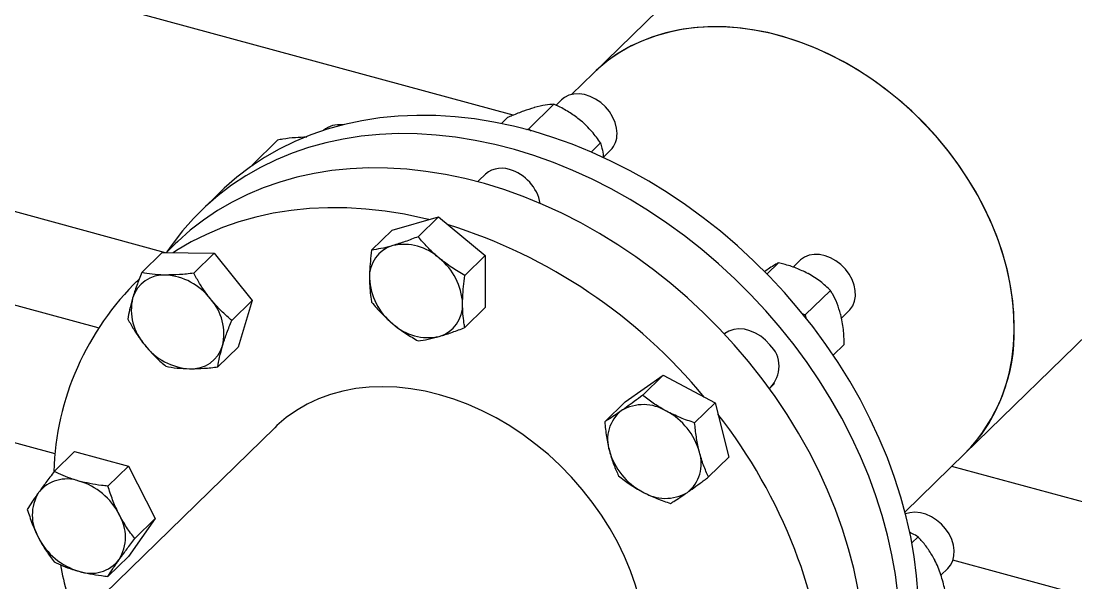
# Model space of a CAD drawing. Header units: inches. Extents: x 0.9 to 37.1, y -8.4 to 11.7.
# Drawn here: x 1.8986 to 2.0355, y 0.8549 to 0.9278 of the extents above; entities that cross this region are included whole.
import ezdxf

# ---------------------------------------------------------------- set-up
doc = ezdxf.new("R2010")
doc.units = ezdxf.units.IN
doc.header["$MEASUREMENT"] = 0

msp = doc.modelspace()

# ---------------------------------------------------------------- linework, layer by layer
at = {"color": 7, "linetype": 'Continuous', "lineweight": 25}
for p, q in [((1.962505168670487, 0.9155993230592099), (1.632663584939683, 1.005243197867028)), ((1.917391160397926, 0.8977559879612369), (1.608537817017533, 0.9816957087654039)), ((1.908651718741323, 0.8879989556598584), (1.608687121109114, 0.9695229058324513)), ((2.021322800472843, 0.9683121765354494), (1.97291339518234, 0.9210631129129956)), ((1.903055301544851, 0.871662289839183), (1.60324916030182, 0.9531431749605073)), ((1.972913395182341, 0.921063112912996), (1.970063170794635, 0.9182812065329258)), ((2.021115663943387, 0.8716770936889802), (2.069525087076488, 0.9189261747263577)), ((1.968764434569341, 0.9175772793931336), (1.968062556171299, 0.916892224559569)), ((1.964520863108609, 0.9138306513161774), (1.96779016153627, 0.917021586806551)), ((1.960963210493683, 0.9145177186711231), (1.961746637704806, 0.9152823676462516)), ((1.96422719913857, 0.9137461400248141), (1.964520863108609, 0.9138306513161774)), ((1.964520863108609, 0.9138306513161774), (1.964816108850846, 0.9135852018860016)), ((1.928643161736368, 0.9091783115406895), (1.931912460164029, 0.9123692470310631)), ((1.972626512204064, 0.9108191290702279), (1.973833685367731, 0.9119973670855712)), ((1.974198997923009, 0.9101451575908279), (1.975130771952875, 0.9110545976088296)), ((1.928599286980322, 0.9090315382082932), (1.928643161736368, 0.9091783115406895)), ((1.928643161736368, 0.9091783115406895), (1.928808326252474, 0.909176315449884)), ((1.959093895116311, 0.9081385364228853), (1.957884537211514, 0.9069581660332231)), ((1.924426102704428, 0.9055790846072074), (1.921995397553751, 0.9032066418634352)), ((1.946780020515661, 0.900674490446784), (1.952823544347123, 0.9024137096070839)), ((1.952823544347123, 0.9024137096070839), (1.950172090122637, 0.8998258089998985)), ((1.952823544347123, 0.9024137096070839), (1.958867068178585, 0.8973894898861041)), ((1.946780020515661, 0.900674490446784), (1.944128566291175, 0.8980865898395991)), ((1.918616149202101, 0.8988883319626657), (1.917455204110524, 0.8977552139628688)), ((1.916945842974883, 0.897761369831596), (1.914294388750397, 0.8951734692244111)), ((1.916945842974883, 0.897761369831596), (1.923686517930944, 0.8976799056065934)), ((1.923686517930944, 0.8976799056065934), (1.921035063706459, 0.8950920049994084)), ((1.923686517930944, 0.8976799056065934), (1.928621034476088, 0.8915563362464298)), ((1.958867068178585, 0.8973894898861041), (1.956215613954099, 0.8948015892789192)), ((1.958867068178585, 0.8973894898861041), (1.958867068178585, 0.890626051004825)), ((1.999707619396436, 0.896745419931249), (1.998820947240766, 0.8958800007251235)), ((1.995442043562929, 0.8950005974547603), (1.996927187952448, 0.8964501439081367)), ((1.913982731131686, 0.8943659738819432), (1.913316446397199, 0.8937156595551814)), ((2.000398564480848, 0.8896767306070363), (2.003667862908509, 0.89286766609741)), ((1.928621034476088, 0.8915563362464298), (1.925969580251603, 0.8889684356392444)), ((1.928621034476088, 0.8915563362464298), (1.926814876065171, 0.885514231111268)), ((1.958867068178585, 0.890626051004825), (1.956215613954099, 0.8880381503976396)), ((2.000019917661643, 0.8898779706663409), (2.000398564480848, 0.8896767306070363)), ((2.005089873458212, 0.8892622426564412), (2.006073956779971, 0.8902227381469454)), ((2.000398564480848, 0.8896767306070363), (2.000499911687855, 0.889282607850447)), ((1.990037079943401, 0.8873066769609954), (1.989922674189808, 0.8871950134382178)), ((2.004045904807838, 0.8844499251564146), (2.005474021319428, 0.8858438106526605)), ((1.926814876065171, 0.885514231111268), (1.924163421840685, 0.8829263305040831)), ((1.977026054218157, 0.8784008890746469), (1.981960570763301, 0.8818422667086696)), ((1.981960570763301, 0.8818422667086696), (1.979309116538815, 0.8792543661014842)), ((1.981960570763301, 0.8818422667086696), (1.988701245719363, 0.8782597888979429)), ((1.99574457919838, 0.8801409489656038), (1.996403417326943, 0.8807839951766985)), ((1.977026054218157, 0.8784008890746469), (1.974374599993671, 0.8758129884674615)), ((1.988701245719363, 0.8782597888979429), (1.986049791494877, 0.8756718882907579)), ((1.988701245719363, 0.8782597888979429), (1.99050740413028, 0.8712359334531938)), ((1.931541787950737, 0.8750427403863923), (1.901353195555749, 0.8455777487348022)), ((1.905574042590677, 0.871937059024325), (1.902922588366192, 0.86934915841714)), ((1.905574042590677, 0.871937059024325), (1.912552502812575, 0.8700404630663283)), ((1.99050740413028, 0.8712359334531938), (1.987855949905795, 0.8686480328460084)), ((2.013356397159105, 0.864103811436201), (2.021115663943387, 0.871677093688981)), ((1.912552502812575, 0.8700404630663283), (1.90990104858809, 0.8674525624591429)), ((1.912552502812575, 0.8700404630663283), (1.916041732923524, 0.8632348551991984)), ((2.19690390972495, 0.8217904119278936), (2.019423736046836, 0.8700257201934987)), ((1.916041732923524, 0.8632348551991984), (1.912552502812575, 0.8583258432900656)), ((1.916041732923524, 0.8632348551991984), (1.913390278699038, 0.8606469545920135)), ((2.014246235892262, 0.8600877224712162), (2.015039663292715, 0.8608621319376999)), ((1.912552502812575, 0.8583258432900656), (1.90990104858809, 0.8557379426828806)), ((2.194421881297822, 0.8103327487908905), (2.019573040138416, 0.857852917260546)), ((2.018021101321153, 0.8559004793802467), (2.018891043598371, 0.8567495697121252))]:
    msp.add_line(p, q, dxfattribs=at)
at = {"color": 7, "linetype": 'Continuous', "lineweight": 25, "flags": 128}
for points in [[(2.021115663943387, 0.8716770936889802), (2.022215620381729, 0.8728409784612374), (2.023276788550395, 0.8741685559133412), (2.024227803678087, 0.8755892543707722), (2.025064676876859, 0.8770971149304718), (2.02578389800968, 0.8786858131012347), (2.026382450413172, 0.8803486853308211), (2.026857823550543, 0.8820787569552109), (2.027208023541652, 0.8838687714527684), (2.027431581526033, 0.8857112208806179), (2.027527559823808, 0.887598377365562), (2.027495555868638, 0.8895223255174693), (2.027335703896239, 0.8914749956291721), (2.027048674381332, 0.8934481975236204), (2.026635671225451, 0.8954336549063333), (2.026098426707364, 0.8974230400790519), (2.025439194217284, 0.8994080088690022), (2.024660738805373, 0.9013802356272538), (2.023766325584162, 0.9033314481493839), (2.022759706033531, 0.9052534623719821), (2.021645102265701, 0.907138216699451), (2.020427189316226, 0.9089778058171425), (2.01911107553527, 0.9107645138489948), (2.017702281161414, 0.9124908467205972), (2.016206715167851, 0.9141495635919434), (2.014630650478104, 0.9157337072280298), (2.012980697655204, 0.9172366331799178), (2.011263777174689, 0.918652037653862), (2.009487090397727, 0.9199739839516101), (2.0076580893661, 0.921196927370981), (2.005784445545761, 0.9223157384622707), (2.003874017650029, 0.9233257245429485), (2.001934818677418, 0.924222649380396), (1.999974982302338, 0.9250027509601426), (1.998002728759641, 0.9256627572650582), (1.996026330366087, 0.9261998999993311), (1.994054076823389, 0.9266119261996635), (1.99209424044831, 0.9268971076849821), (1.990155041475699, 0.9270542483050299), (1.988244613579966, 0.9270826889574364), (1.986370969759628, 0.9269823103522215), (1.984541968728001, 0.9267535335121395), (1.982765281951039, 0.9263973180067633), (1.981048361470523, 0.9259151579277156), (1.979398408647624, 0.9253090756219309), (1.977822343957877, 0.9245816132092282), (1.976326777964314, 0.9237358219197773), (1.974917983590457, 0.9227752492961794), (1.973601869809501, 0.9217039243138405), (1.97291339518234, 0.9210631129129956)], [(2.027531561105119, 0.8880762280286918), (2.027467561587266, 0.8900081184942823), (2.027275831469925, 0.8919666933350987), (2.026957174935839, 0.8939437376076054), (2.026512928541255, 0.8959309589010513), (2.025944955609937, 0.8979200221187242), (2.025255638417743, 0.8999025844382409), (2.024447868200532, 0.9018703303042441), (2.023525033027316, 0.903815006306731), (2.022491003589518, 0.9057284557987253), (2.021350116965952, 0.907602653108087), (2.020107158431601, 0.9094297371999698), (2.01876734138652, 0.911202044648737), (2.017336285489014, 0.9129121417810278), (2.015819993084843, 0.9145528558551681), (2.014224824031301, 0.9161173051461429), (2.012557469021758, 0.9175989278099408), (2.01082492152257, 0.9189915094062102), (2.009034448440054, 0.92028920896378), (2.007193559640548, 0.9214865834797226), (2.005309976451435, 0.9225786107492016), (2.003391599275198, 0.9235607104303423), (2.0014464744524, 0.9244287632557779), (1.999482760512524, 0.9251791283102899), (1.997508693954276, 0.9258086583020684), (1.995532554698835, 0.9263147127635509), (1.993562631360998, 0.9266951691264596), (1.991607186483838, 0.9269484316245906), (1.989674421882736, 0.927073437987012), (1.987772444244112, 0.9270696638935965), (1.985909231123167, 0.926937125174204), (1.984092597483242, 0.9266763777422842), (1.982330162917149, 0.9262885152631823), (1.980629319687946, 0.925775164566927), (1.978997201723221, 0.9251384788247412), (1.97744065469292, 0.9243811285178913), (1.975966207296226, 0.9235062902367623), (1.974580043877927, 0.9225176333571325), (1.973287978489126, 0.9214193046495378), (1.972913395182341, 0.921063112912996)], [(1.975978154596877, 0.9132205210121875), (1.975913381978737, 0.9139356325827968), (1.975721145969558, 0.9146629674985327), (1.975407625192849, 0.9153791486167511), (1.974982896464338, 0.9160611572870363), (1.974460610914829, 0.9166870731895669), (1.973857555231618, 0.9172367788722302), (1.973193112120562, 0.9176926063420865), (1.972488637329953, 0.9180399049291976), (1.97176677325921, 0.9182675121712167), (1.971050721213514, 0.9183681125841083), (1.970363495694784, 0.9183384727878283), (1.969727184696644, 0.9181795454298172), (1.969162239778133, 0.9178964385661263), (1.968764434569341, 0.9175772793931336)], [(2.015048870623602, 0.8532932264150337), (2.0148570378646, 0.8558065547914406), (2.01453785507408, 0.8583420440617897), (2.014092128535474, 0.8608932893601331), (2.0135209841927, 0.8634538460194303), (2.012825864805938, 0.8660172458513342), (2.012008526307087, 0.8685770134853978), (2.011071033364129, 0.8711266827264197), (2.010015754165602, 0.8736598128886168), (2.008845354438346, 0.876170005065354), (2.007562790713651, 0.8786509182933391), (2.006171302858793, 0.8810962855704436), (2.004674405892861, 0.8834999296866983), (2.003075881107502, 0.8858557788284571), (2.001379766515058, 0.8881578819163289), (1.999590346648189, 0.8904004236381193), (1.997712141736782, 0.8925777391388134), (1.995749896289446, 0.894684328330491), (1.993708567108483, 0.8967148697860279), (1.991593310768565, 0.8986642341814806), (1.989409470590785, 0.9005274972532051), (1.987162563144965, 0.902299952236973), (1.984858264314317, 0.9039771217576682), (1.982502394957672, 0.9055547691395227), (1.980100906205486, 0.907028909108329), (1.977659864426768, 0.9083958178585889), (1.975185435904905, 0.9096520424601673), (1.972683871261092, 0.9107944095806966), (1.970161489664726, 0.9118200335016851), (1.96762466287063, 0.9127263234080978), (1.965079799123455, 0.9135109899329752), (1.962533326969886, 0.9141720509405764), (1.959991679019589, 0.9147078365334238), (1.957461275695872, 0.9151169932706105), (1.954948509017136, 0.915398487586708), (1.952459726450091, 0.915551608402644), (1.950001214875498, 0.9155759689219476), (1.947579184706964, 0.9154715076078337), (1.945199754202895, 0.9152384883386473), (1.942868934011253, 0.9148774997412858), (1.94059261198613, 0.9143894537042758), (1.938376538314515, 0.9137755830742624), (1.936226310990834, 0.9130374385417346), (1.934147361675921, 0.9121768847238432), (1.93214494197617, 0.9111960954542182), (1.930224110177532, 0.9100975482916751), (1.928389718467834, 0.9088840182616869), (1.926646400679736, 0.9075585708464295), (1.924998560585274, 0.9061245542411069), (1.924426102704428, 0.9055790846072074)], [(2.012426332713922, 0.8534341120476685), (2.012107149923402, 0.8559696013180171), (2.011661423384796, 0.858520846616361), (2.011090279042023, 0.8610814032756577), (2.01039515965526, 0.8636448031075621), (2.009577821156409, 0.8662045707416253), (2.008640328213451, 0.8687542399826476), (2.007585049014924, 0.8712873701448447), (2.006414649287669, 0.8737975623215819), (2.005132085562973, 0.876278475549567), (2.003740597708116, 0.8787238428266715), (2.002243700742183, 0.8811274869429258), (2.000645175956825, 0.8834833360846845), (1.99894906136438, 0.8857854391725568), (1.997159641497512, 0.8880279808943472), (1.995281436586104, 0.8902052963950409), (1.993319191138768, 0.8923118855867189), (1.991277861957805, 0.8943424270422557), (1.989162605617887, 0.8962917914377084), (1.986978765440108, 0.8981550545094326), (1.984731857994287, 0.8999275094932009), (1.982427559163639, 0.9016046790138961), (1.980071689806994, 0.9031823263957501), (1.97767020105481, 0.9046564663645569), (1.975229159276092, 0.9060233751148163), (1.972754730754228, 0.9072795997163952), (1.970253166110414, 0.908421966836924), (1.967730784514048, 0.9094475907579129), (1.965193957719952, 0.9103538806643252), (1.962649093972777, 0.9111385471892031), (1.960102621819209, 0.9117996081968043), (1.957560973868913, 0.9123353937896517), (1.955030570545194, 0.9127445505268383), (1.952517803866458, 0.9130260448429359), (1.950029021299414, 0.9131791656588715), (1.947570509724821, 0.9132035261781755), (1.945148479556286, 0.9130990648640616), (1.942769049052218, 0.9128660455948752), (1.940438228860575, 0.9125050569975137), (1.938161906835452, 0.9120170109605032), (1.935945833163838, 0.9114031403304903), (1.933795605840157, 0.9106649957979625), (1.931716656525243, 0.9098044419800715), (1.929714236825493, 0.9088236527104461), (1.927793405026854, 0.907725105547903), (1.925959013317156, 0.9065115755179147), (1.924215695529059, 0.9051861281026574), (1.922567855434597, 0.9037521114973348), (1.921019655620858, 0.902213148152347), (1.91957500697494, 0.9005731256226674), (1.918237558804697, 0.8988361867475398), (1.917559403697547, 0.8978569159541898)], [(2.004339558194635, 0.8644039892375139), (2.003310641435424, 0.8669285055091902), (2.002165729283169, 0.8694311575161846), (2.000907760710946, 0.8719055209866884), (1.999539964906036, 0.8743452442651605), (1.998065852980655, 0.8767440646169358), (1.996489208958975, 0.8790958243045752), (1.994814080063582, 0.8813944863946896), (1.993044766326332, 0.8836341502546619), (1.991185809550207, 0.8858090666994842), (1.989241981650594, 0.8879136527498366), (1.987218272405832, 0.8899425059635115), (1.985119876648525, 0.8918904183034071), (1.982952180930491, 0.8937523895064845), (1.980720749695546, 0.8955236399193693), (1.978431310995668, 0.8971996227676562), (1.976089741787163, 0.8987760358274102), (1.973702052844608, 0.900248832468916), (1.971274373331273, 0.9016142320443175), (1.96881293506565, 0.902868729592488), (1.966324056524466, 0.9040091048362129), (1.963814126623239, 0.9050324304485975), (1.96128958831603, 0.9059360795674709), (1.958756922056463, 0.9067177325385058), (1.956222629162506, 0.907375382869736), (1.953693215127668, 0.9079073423821926), (1.951175172921502, 0.9083122455434371), (1.948674966322235, 0.9085890529728617), (1.946199013324351, 0.908737054109765), (1.943753669663683, 0.9087558690373512), (1.941345212502337, 0.9086454494579712), (1.938979824315306, 0.9084060788171016), (1.936663577020138, 0.9080383715757443), (1.934402416390423, 0.9075432716331142), (1.932202146793065, 0.9069220499036632), (1.930068416288567, 0.9061763010546611), (1.928006702132528, 0.9053079394127082), (1.926022296715622, 0.9043191940496844), (1.924120293978089, 0.9032126030607568), (1.922305576333681, 0.9019910070491228), (1.920582802136561, 0.9006575418342231), (1.918956393723388, 0.899215630402141), (1.918616149202101, 0.8988883319626657)], [(1.951558170735292, 0.9020495574845793), (1.950922926357604, 0.9022027104622512), (1.948393512322767, 0.9027346699747079), (1.945875470116601, 0.9031395731359524), (1.943375263517333, 0.903416380565377), (1.940899310519448, 0.9035643817022803), (1.938453966858781, 0.9035831966298669), (1.936045509697434, 0.9034727770504869), (1.933680121510402, 0.9032334064096168), (1.931363874215235, 0.9028656991682595), (1.92910271358552, 0.9023705992256295), (1.926902443988163, 0.9017493774961785), (1.924768713483664, 0.9010036286471768), (1.922706999327627, 0.9001352670052234), (1.920722593910719, 0.8991465216422001), (1.918820591173187, 0.898039930653272), (1.918357183850372, 0.897744313113777)], [(2.006073956779971, 0.8902227381469454), (2.006203909651406, 0.8903590313498486), (2.006560514580077, 0.8908712170323669), (2.006799171479839, 0.8914673822496515), (2.006912209721566, 0.892128365761093), (2.006895996163159, 0.8928329230127736), (2.006751051921727, 0.8935584089549131), (2.006482035624449, 0.8942815058723999), (2.00609759367647, 0.8949789728353394), (2.005610082358315, 0.8956283926816644), (2.005035170684875, 0.896208892523171), (2.004391336790373, 0.8967018146173147), (2.00369927402593, 0.8970913160424132), (2.002981225858223, 0.8973648779021803), (2.002260270946175, 0.8975137076933564), (2.001559581373863, 0.8975330219039948), (2.000901677880671, 0.8974221997594745), (2.000307706026194, 0.8971848031747043), (1.999796756554558, 0.8968284622712499), (1.999707619396436, 0.896745419931249)], [(1.9958218762884, 0.885785987488628), (1.99526401291333, 0.8863889900427804), (1.994631953969302, 0.8869083622408818), (1.993946014350835, 0.8873274110331439), (1.993228240721662, 0.8876326678465891), (1.99250170291681, 0.8878143214760668), (1.991789752459125, 0.8878665334244613), (1.99111527202211, 0.8877876255567898), (1.990499939961976, 0.8875801340368463), (1.989963533557433, 0.887250727812805), (1.989910629513705, 0.887207896722344)], [(1.97771943202774, 0.856466651039197), (1.976948660438978, 0.8583169891027702), (1.976062921685522, 0.8601431251238907), (1.975066436715894, 0.8619363567327989), (1.973963954234771, 0.8636881383642461), (1.972760728073243, 0.865390121981001), (1.971462492151916, 0.8670341968560504), (1.97007543315617, 0.8686125282239079), (1.968606161053781, 0.8701175946168371), (1.967061677595421, 0.8715422237080719), (1.965449342948121, 0.8728796264912204), (1.963776840620731, 0.874123429632971), (1.962052140848494, 0.8752677058449283), (1.960283462611248, 0.8763070021298418), (1.958479234466245, 0.8772363657676205), (1.956648054382238, 0.8780513679173017), (1.95479864876624, 0.8787481247224913), (1.952939830878228, 0.8793233158197111), (1.951080458831939, 0.8797742001614428), (1.949229393381926, 0.8800986290784665), (1.94739545569803, 0.8802950565192478), (1.945587385328484, 0.8803625464175795), (1.943813798551992, 0.8803007771533613), (1.942083147317229, 0.8801100430852657), (1.940403678965463, 0.8797912531479883), (1.938783396928216, 0.8793459265207559), (1.937230022587269, 0.878776185387748), (1.935750958478758, 0.878084744824922), (1.934353253016724, 0.8772748998614395), (1.933043566904203, 0.8763505097773536), (1.93182814139195, 0.8753159797123797), (1.931541787950737, 0.8750427403863923)], [(1.99763034510195, 0.8179337068385988), (1.99881596824282, 0.8191530646824225), (2.000237378273556, 0.8208004955724415), (2.001550681933708, 0.8225444721377131), (2.002752507991617, 0.8243805176154071), (2.003839771377028, 0.8263039189031143), (2.004809681100425, 0.8283097386573157), (2.005659747417457, 0.830392827967469), (2.006387788220083, 0.8325478395731913), (2.006991934638002, 0.8347692415905987), (2.007470635836023, 0.8370513317125714), (2.007822662995039, 0.8393882518464961), (2.008047112466381, 0.8417740031519063), (2.008143408091472, 0.8442024614394166), (2.008111302680827, 0.8466673928914332), (2.007950878648574, 0.8491624700642704), (2.007662547800902, 0.8516812881306102), (2.007247050278963, 0.8542173813206015), (2.006705452658935, 0.8567642395193991), (2.006039145214142, 0.859315324978533), (2.00524983834624, 0.8618640890982183), (2.004339558194635, 0.8644039892375139)], [(2.018891043598371, 0.8567495697121252), (2.019257160403802, 0.8571951886080655), (2.01954115701875, 0.8577619746058294), (2.019701948792578, 0.8584010432570137), (2.019734367745377, 0.8590918543693422), (2.019637371905327, 0.8598122047052641), (2.019414078798539, 0.8605389416122757), (2.019071665249188, 0.8612487071682251), (2.018621136710491, 0.8619186889241464), (2.018076973540377, 0.8625273531151421), (2.017456665590873, 0.8630551367733026), (2.016780150069867, 0.8634850764975934), (2.016069170742843, 0.8638033536715195), (2.015346579070366, 0.8639997386048321), (2.014635599743341, 0.8640679193241878), (2.013959084222336, 0.8640057044451681), (2.013421755095262, 0.8638494363875724)], [(1.97410530074351, 0.8314339535999036), (1.974389483999172, 0.8317177610489241), (1.975452806487874, 0.8329080996592553), (1.976408290237169, 0.8341953211564759), (1.977251381931861, 0.8355732913439549), (1.977978063856087, 0.8370354435662248), (1.978584873039546, 0.8385748100020853), (1.979068917760141, 0.840184054869447), (1.979427891324347, 0.8418555093836697), (1.979660083059652, 0.8435812083028176), (1.9797643864667, 0.8453529278856617), (1.979740304492255, 0.8471622250815534), (1.979587951897892, 0.8490004777654043), (1.979308054713107, 0.8508589258260404), (1.978901946775448, 0.8527287129121204), (1.978371563374179, 0.8546009286366827), (1.97771943202774, 0.856466651039197)]]:
    msp.add_lwpolyline(points, dxfattribs=at)
at = {"color": 7, "linetype": 'Continuous', "lineweight": 25}
for centre, radius, start, end in [((1.939887369562259, 0.9113154328128696), 0.003056400319336022, 80.94550565425278, 131.1523742113876), ((1.973020874770075, 0.9131287850032934), 0.002958702328612696, 315.4889887968419, 1.776768348939299), ((1.960968178118073, 0.9055529316198108), 0.003171434574961758, 70.77669341596301, 139.2802334726703), ((1.960432566840956, 0.9030892035739244), 0.005682356628481475, 10.66884704379863, 73.85793489298116), ((1.933240547567994, 0.8345600987916435), 0.06997939531681287, 39.43361744311369, 72.66719031271143), ((1.948056389431982, 0.8946321522043252), 0.004217659933544151, 106.4011126591296, 182.7899396211991), ((1.948298492482929, 0.892011150596542), 0.00681930333751446, 47.46047307308772, 102.1305006095724), ((1.9479628800673, 0.8907782672853863), 0.007976187726962427, 2.612717753941352, 51.67564365620415), ((1.939012356329753, 0.8682533886181969), 0.03616112093093894, 134.060917670028, 178.2567634320922), ((1.917132242841692, 0.89065588094698), 0.004206142608724631, 86.62463438587105, 163.1599187346031), ((1.916913852479636, 0.8869346737159072), 0.007933752699037473, 37.38878900586791, 86.63245310396366), ((1.951811624982916, 0.8947904524972725), 0.00797618772696964, 182.6127177539668, 231.6756436561807), ((1.919810259221817, 0.8903557304455139), 0.006873655545997641, 167.2356603167657, 221.6062555563485), ((1.918077876174197, 0.8871880488283965), 0.006873655546000298, 347.2356603167696, 41.60625555632808), ((1.951718115618229, 0.8909365675783283), 0.004217659933541532, 286.4011126591033, 2.789939621224211), ((1.951476012567282, 0.8935575691861133), 0.006819303337514506, 227.4604730730805, 282.1305006095666), ((2.004981340610533, 0.887444013189878), 0.02255908109735196, 315.6598413239216, 1.605915821873416), ((1.920974282916379, 0.8906091055580005), 0.007933752699034485, 217.3887890058599, 266.632453103976), ((1.993165282599918, 0.8830012898753958), 0.00384864012643741, 314.7344600310363, 46.34866122633674), ((1.920755892554325, 0.8868878983269295), 0.004206142608723523, 266.6246343858709, 343.1599187346119), ((1.979417587109268, 0.8724020908036909), 0.005633830207707858, 58.10122836911374, 120.5139462005825), ((1.979479123064699, 0.8735320696457842), 0.004733271605856409, 128.1231388286666, 198.5910353872559), ((1.978352843511491, 0.8695547678148619), 0.008634706506295907, 15.63540583104184, 62.08996630733655), ((1.934282740627118, 0.834099215071697), 0.06946298619530879, 21.21112943552401, 37.92075984886241), ((1.983308031192909, 0.8743502330440229), 0.008634706506293654, 195.6354058310345, 242.089966307339), ((1.982181751639704, 0.8703729312131028), 0.00473327160585506, 308.1231388286446, 18.59103538725515), ((1.904569442648608, 0.8636885456444303), 0.004699891735859264, 70.64630427552679, 141.4634590774445), ((1.903681890778351, 0.8598583150952956), 0.00861864294883433, 27.00485865070717, 73.51897405238722), ((1.90576418642979, 0.863687987291216), 0.005683674415828623, 148.9841664542965, 211.0158335457043), ((1.982243287595134, 0.8715029100551939), 0.005633830207706206, 238.1012283691012, 300.5139462005847), ((1.90648977532943, 0.8608430933542208), 0.005683674415825198, 328.9841664542766, 31.01583354572428), ((1.908572070980865, 0.8646727655501416), 0.008618642948834928, 207.0048586507092, 253.5189740523864), ((1.94754104291855, 0.8390235709604297), 0.0553216113202829, 1.916387765535318, 21.42466818691679), ((1.960815148620803, 0.8682675924619385), 0.05813439546735513, 190.9266816196599, 198.5122423844845), ((1.907684519110608, 0.8608425350010074), 0.004699891735859857, 250.6463042755261, 321.4634590774356)]:
    msp.add_arc(centre, radius, start, end, dxfattribs=at)
for points, knots in [([(2.069507475596631, 0.918944635465166), (2.069638185639191, 0.9190622185078943), (2.070197777179015, 0.919565611167318), (2.071034545985797, 0.9206610123600947), (2.072018605740569, 0.9222597733034399), (2.072835805837601, 0.9241097704668029), (2.073467048712804, 0.9261176048855453), (2.073914827270703, 0.9282349133943626), (2.074203171542311, 0.93044844606499), (2.074338846304197, 0.9328334095571771), (2.074317227955402, 0.9352691939334323), (2.074157246939722, 0.9376918889689043), (2.073879733168335, 0.9400921479369191), (2.073474058640137, 0.9425619971779446), (2.072942052702597, 0.945071905245376), (2.072291069745447, 0.9475803907426323), (2.071520300909486, 0.9500898262407311), (2.070625274067559, 0.9525944237421204), (2.069580231471407, 0.9551384545429262), (2.068382656304857, 0.9576817079642663), (2.067011988668335, 0.9602219147211177), (2.065491757315607, 0.9626777895762837), (2.063794638990005, 0.965059859751368), (2.061924261396566, 0.9673191635195244), (2.059851033792473, 0.9694491681234711), (2.057593807910056, 0.9713825673227499), (2.055246573766818, 0.9730202240070951), (2.052862917769327, 0.9743438916034108), (2.050445580021236, 0.9753880792462857), (2.047908642589363, 0.9761768582005375), (2.045406963843448, 0.976668716625086), (2.043004739704934, 0.9768948234639261), (2.040705595908014, 0.9769064961236129), (2.038392362877388, 0.9767128793387414), (2.036067060401628, 0.9763156910758948), (2.033767055919749, 0.9757199448767095), (2.031491909461439, 0.9749280771537028), (2.02927426834572, 0.9739491696199569), (2.027048548642302, 0.9727501831375176), (2.024866637604585, 0.9713202563779975), (2.022918839057799, 0.9698239177904817), (2.021810399827089, 0.9687493585725151), (2.021340355213095, 0.9682936811128693)], [0, 0, 0, 0, 0.008485015731843064, 0.0363257705822252, 0.06416446587018314, 0.09294809366716487, 0.1217289043988991, 0.1474216582862424, 0.1731130898175146, 0.1997157120768081, 0.2263180693740482, 0.2496697984369734, 0.2730221655056811, 0.2970377908890144, 0.3210546760701042, 0.3447589613069846, 0.3684645323763192, 0.3927398548612, 0.4170162706938303, 0.4430917541648174, 0.4691678402595254, 0.4959016469345003, 0.5226348266188355, 0.5504858333395608, 0.5783344044186882, 0.6071364453980485, 0.6359344471249043, 0.6614667267322288, 0.686997157086801, 0.7134954594763595, 0.73999398139204, 0.7625017939913975, 0.7850108190149736, 0.8081208510686653, 0.8312325741426642, 0.8548208612728933, 0.8784105921484002, 0.9025290955667434, 0.9266483695177321, 0.9534554206621759, 0.9802623109844979, 1, 1, 1, 1]), ([(1.965193773021907, 0.9165671547065615), (1.964754889422069, 0.9164297248748889), (1.963861262491627, 0.9161498989741861), (1.962669177229243, 0.9156755992804491), (1.961954953672507, 0.9153711621382361), (1.961746637704806, 0.9152823676462516)], [0, 0, 0, 0, 0.406044674543678, 0.826762395014702, 1, 1, 1, 1]), ([(1.96779016153627, 0.917021586806551), (1.967432161239566, 0.9169954351606755), (1.966703120389833, 0.9169421792882462), (1.965743565339795, 0.9167248228073497), (1.96520827352923, 0.9165713131267061), (1.965193773021907, 0.9165671547065615)], [0, 0, 0, 0, 0.4841952181635564, 0.9860273763411831, 1, 1, 1, 1]), ([(1.971237296853369, 0.9149246544262213), (1.970798413253531, 0.9152602959447438), (1.96990478632309, 0.9159437079018931), (1.968712701060705, 0.9165900969724743), (1.967998477503969, 0.9169241533416885), (1.96779016153627, 0.917021586806551)], [0, 0, 0, 0, 0.4060446745436601, 0.826762395014684, 1, 1, 1, 1]), ([(1.973833685367731, 0.9119973670855712), (1.97347568507103, 0.9124968626320302), (1.972746644221298, 0.9135140479835027), (1.971787089171253, 0.9144661397764939), (1.971251797360693, 0.9149125613233893), (1.971237296853369, 0.9149246544262213)], [0, 0, 0, 0, 0.4841952181635584, 0.9860273763411859, 1, 1, 1, 1]), ([(1.935708171043428, 0.9127436923987218), (1.935220524938362, 0.9127336109710913), (1.934227610889691, 0.9127130838080082), (1.932920009031964, 0.912540467835985), (1.932139971844418, 0.9124079099031923), (1.931912460164029, 0.9123692470310631)], [0, 0, 0, 0, 0.4060446745436503, 0.8267623950146875, 1, 1, 1, 1]), ([(1.973833685367731, 0.9119973670855712), (1.973895811180025, 0.9117714007081128), (1.974042794981694, 0.9112367856104333), (1.974177898663996, 0.9105990517180649), (1.974200067317154, 0.9101328494669461), (1.974203109134336, 0.9100688806724397)], [0, 0, 0, 0, 0.3871271063355167, 0.9159061542513622, 1, 1, 1, 1]), ([(1.950172090122637, 0.8998258089998985), (1.949601731159991, 0.8996068772743637), (1.948450555874312, 0.8991649997758198), (1.947397035782178, 0.8988414391364059), (1.946865490609373, 0.8986781891924571)], [0, 0, 0, 0, 0.4954579634770072, 1, 1, 1, 1]), ([(1.952909014440836, 0.8970356889121174), (1.952837713158979, 0.897095579437857), (1.952297868639734, 0.8975490295194413), (1.951337390365432, 0.8984599537512925), (1.950562889132465, 0.8993677511885974), (1.950172090122637, 0.8998258089998985)], [0, 0, 0, 0, 0.0701057182032471, 0.5307925293049188, 1, 1, 1, 1]), ([(1.944128566291175, 0.8980865898395991), (1.944067891627958, 0.8976062987780344), (1.943945968830784, 0.8966411771510145), (1.943856780555206, 0.8954173636889498), (1.943847320928706, 0.894699474269502), (1.943843728693642, 0.8944268601716678)], [0, 0, 0, 0, 0.3805934879738661, 0.7647841813874847, 1, 1, 1, 1]), ([(1.946865490609373, 0.8986781891924571), (1.946794189327516, 0.8986579041225191), (1.946254344808271, 0.8985043194527442), (1.945293866533969, 0.8982707283657012), (1.944519365301002, 0.8981483431552073), (1.944128566291175, 0.8980865898395991)], [0, 0, 0, 0, 0.07010571820324711, 0.5307925293049175, 1, 1, 1, 1]), ([(1.956215613954099, 0.8948015892789192), (1.955645254991452, 0.8951318636574022), (1.954494079705775, 0.8957984678959638), (1.953440559613639, 0.8966207918896574), (1.952909014440836, 0.8970356889121174)], [0, 0, 0, 0, 0.4954579634770084, 1, 1, 1, 1]), ([(1.996927187952448, 0.8964501439081367), (1.996781254625264, 0.8963659214257009), (1.996435990162274, 0.8961666589903747), (1.995850644893596, 0.8958031296739692), (1.995331407098622, 0.8954480515608756), (1.99510589352975, 0.8952938352590447)], [0, 0, 0, 0, 0.2928591226966712, 0.6928770122701361, 1, 1, 1, 1]), ([(2.000722898831847, 0.8950740824829335), (2.000235252726782, 0.895308880805548), (1.999242338678108, 0.8957869622476173), (1.997934736820381, 0.8961944574672698), (1.997154699632835, 0.8963924080963408), (1.996927187952448, 0.8964501439081367)], [0, 0, 0, 0, 0.4060446745436732, 0.8267623950146898, 1, 1, 1, 1]), ([(1.914294388750396, 0.8951734692244107), (1.914068113174141, 0.8946051336994523), (1.913611413326855, 0.8934580423882745), (1.913275801979886, 0.8924054722903358), (1.913106471947406, 0.8918744064295385)], [0, 0, 0, 0, 0.4954579634770105, 1, 1, 1, 1]), ([(1.917379888630895, 0.8948547268846179), (1.917300323134978, 0.8948560246777055), (1.916697907641558, 0.8948658506789666), (1.915619456815764, 0.8949403573010786), (1.914738768034707, 0.8950952920255468), (1.914294388750396, 0.8951734692244107)], [0, 0, 0, 0, 0.0701057182032323, 0.5307925293049177, 1, 1, 1, 1]), ([(1.921035063706459, 0.8950920049994084), (1.920408094540072, 0.8950209167668426), (1.919142660915819, 0.8948774369203045), (1.917971027128173, 0.8948623426024751), (1.917379888630895, 0.8948547268846179)], [0, 0, 0, 0, 0.4954579634770035, 1, 1, 1, 1]), ([(1.923217484381499, 0.8917522100920348), (1.923024737609877, 0.8919993633290697), (1.92252039429475, 0.8926460671978944), (1.921779749345985, 0.8937619589542671), (1.921284216862287, 0.8946470049188973), (1.921035063706459, 0.8950920049994084)], [0, 0, 0, 0, 0.2352153999993319, 0.6154671935981828, 1, 1, 1, 1]), ([(1.943843728693642, 0.8944268601716678), (1.943853275142665, 0.8939904706242872), (1.943872510774553, 0.8931111668462006), (1.94399269153805, 0.8921015132169905), (1.944093145974047, 0.8915260572187389), (1.944128566291175, 0.8913231509583199)], [0, 0, 0, 0, 0.3894480145147163, 0.7847188654868438, 1, 1, 1, 1]), ([(1.955930776356567, 0.8911418596109875), (1.95593436723399, 0.891414472379128), (1.95594376316321, 0.892127793936079), (1.956032521169742, 0.8933512361823448), (1.956154355696103, 0.8943163374734624), (1.956215613954099, 0.8948015892789192)], [0, 0, 0, 0, 0.2352153999993363, 0.6154671935981791, 1, 1, 1, 1]), ([(2.003667862908509, 0.89286766609741), (2.003255680776544, 0.8932551110139308), (2.002416302668478, 0.894044113631435), (2.00133620506699, 0.8947469176555951), (2.000739074488118, 0.8950654536683418), (2.000722898831847, 0.8950740824829335)], [0, 0, 0, 0, 0.4841952181635646, 0.9860273763411898, 1, 1, 1, 1]), ([(2.004996315515337, 0.8897709158551956), (2.004853816079819, 0.8902464226683331), (2.004563667773533, 0.8912146194612531), (2.004073705780164, 0.8921923443105255), (2.003759505107357, 0.892715173648233), (2.003667862908509, 0.89286766609741)], [0, 0, 0, 0, 0.4060446745436617, 0.8267623950146872, 1, 1, 1, 1]), ([(1.913106471947406, 0.8918744064295385), (1.913085401517435, 0.89180311380971), (1.912925870638875, 0.8912633348734191), (1.912682443220017, 0.890301605482752), (1.912553362224484, 0.8895238201800022), (1.912488230339479, 0.8891313640892498)], [0, 0, 0, 0, 0.07010571820324903, 0.5307925293049187, 1, 1, 1, 1]), ([(1.925969580251603, 0.8889684356392444), (1.925760898886669, 0.8891488757393269), (1.925174379085986, 0.8896560206469206), (1.924231765655795, 0.8905584401538387), (1.923557051434778, 0.8913525527677009), (1.923217484381498, 0.8917522100920348)], [0, 0, 0, 0, 0.2152816572951819, 0.6050705810156066, 1, 1, 1, 1]), ([(1.944128566291175, 0.8913231509583199), (1.944539702167552, 0.8908374699664283), (1.945369511973196, 0.889857203167439), (1.946363820274236, 0.8889770866504154), (1.946865490609373, 0.8885330308705384)], [0, 0, 0, 0, 0.4954579634770059, 1, 1, 1, 1]), ([(1.956215613954099, 0.8880381503976396), (1.956180193759764, 0.8882410576515447), (1.956080641768965, 0.8888113487369771), (1.955960058790026, 0.8898203627251116), (1.955940579701945, 0.8906994411075342), (1.955930776356567, 0.8911418596109875)], [0, 0, 0, 0, 0.2152816572951844, 0.6050705810156057, 1, 1, 1, 1]), ([(1.912488230339479, 0.8891313640892498), (1.912734763373604, 0.8886909093197275), (1.913230159565725, 0.8878058367922375), (1.91397033868539, 0.8866895692089165), (1.914477905597186, 0.8860387237481704), (1.91467065101452, 0.8857915691818761)], [0, 0, 0, 0, 0.3805934879738745, 0.7647841813874827, 1, 1, 1, 1]), ([(1.924781663448611, 0.8856693728443719), (1.924803414378907, 0.8857413296533805), (1.924968097540315, 0.8862861373756798), (1.925335949680843, 0.8873693091091135), (1.925757083771678, 0.8884321471861796), (1.925969580251603, 0.8889684356392444)], [0, 0, 0, 0, 0.07010571820324797, 0.5307925293049188, 1, 1, 1, 1]), ([(1.946865490609373, 0.8885330308705384), (1.946937472391557, 0.8884738045339788), (1.947482469193647, 0.8880253832384026), (1.94856737218962, 0.8872359013493178), (1.949633926517889, 0.8866131566863289), (1.950172090122637, 0.8862989312373402)], [0, 0, 0, 0, 0.07010571820324794, 0.5307925293049183, 1, 1, 1, 1]), ([(2.005474021319428, 0.8858438106526605), (2.005445344503768, 0.8864987157359461), (2.005386946311789, 0.887832380994916), (2.005160062875085, 0.8891302244959669), (2.005000634273006, 0.8897540179294796), (2.004996315515337, 0.8897709158551956)], [0, 0, 0, 0, 0.4841952181635596, 0.9860273763411923, 1, 1, 1, 1]), ([(1.952909014440836, 0.8868905305901982), (1.952980996223019, 0.8869114798493163), (1.95352599302511, 0.8870700933050997), (1.954610896021082, 0.8874251267349091), (1.955677450349351, 0.8878325647197189), (1.956215613954099, 0.8880381503976396)], [0, 0, 0, 0, 0.07010571820324665, 0.5307925293049185, 1, 1, 1, 1]), ([(1.91467065101452, 0.8857915691818761), (1.915005379588259, 0.8853973467097322), (1.915679841433851, 0.8846030075436295), (1.916622232905065, 0.8836999717698855), (1.917214066034292, 0.8831882339183346), (1.917422746884624, 0.8830077947290857)], [0, 0, 0, 0, 0.3894480145147207, 0.7847188654868351, 1, 1, 1, 1]), ([(1.950172090122637, 0.8862989312373402), (1.950583225999014, 0.8863624563494668), (1.951413035804658, 0.8864906712875835), (1.952407344105698, 0.8867564394036669), (1.952909014440836, 0.8868905305901982)], [0, 0, 0, 0, 0.4954579634770072, 1, 1, 1, 1]), ([(1.924163421840685, 0.8829263305040831), (1.924230474330672, 0.8833392594156333), (1.924365808697923, 0.8841726881663838), (1.924642208253797, 0.885167465740992), (1.924781663448611, 0.8856693728443719)], [0, 0, 0, 0, 0.4954579634770099, 1, 1, 1, 1]), ([(1.917422746884624, 0.8830077947290857), (1.917890492964741, 0.882923476348243), (1.918834561108959, 0.8827532936343538), (1.919946983105509, 0.8827105954288523), (1.920508246765122, 0.8826890523892925)], [0, 0, 0, 0, 0.4954579634770017, 1, 1, 1, 1]), ([(1.920508246765122, 0.8826890523892925), (1.920588492761365, 0.882688418785385), (1.921196060537632, 0.8826836215701328), (1.922398936085097, 0.8827305572907864), (1.923571677961455, 0.8828606753406345), (1.924163421840685, 0.8829263305040831)], [0, 0, 0, 0, 0.07010571820323189, 0.5307925293049162, 1, 1, 1, 1]), ([(1.979309116538815, 0.8792543661014842), (1.978941234178255, 0.878980896270908), (1.97820199239179, 0.8784313718909065), (1.977283436720969, 0.877765912881252), (1.976756950556171, 0.8773961008896469), (1.976557020668711, 0.8772556670571814)], [0, 0, 0, 0, 0.380593487973874, 0.7647841813874837, 1, 1, 1, 1]), ([(1.982394616419314, 0.8771851169688296), (1.982315050923397, 0.877227916704145), (1.981712635429977, 0.8775519670147873), (1.980634184604183, 0.8782189183607825), (1.979753495823126, 0.8789071148636198), (1.979309116538815, 0.8792543661014842)], [0, 0, 0, 0, 0.07010571820325394, 0.5307925293049163, 1, 1, 1, 1]), ([(1.976557020668711, 0.8772556670571814), (1.976241384993017, 0.8770381996524139), (1.975605394411201, 0.8766000133764811), (1.974903364466978, 0.8761438961077643), (1.974512440209748, 0.8758992506559089), (1.974374599993671, 0.8758129884674615)], [0, 0, 0, 0, 0.3894480145147268, 0.7847188654868472, 0.9999999999999999, 0.9999999999999999, 0.9999999999999999, 0.9999999999999999]), ([(1.986049791494877, 0.8756718882907579), (1.98542282232849, 0.8758850900570052), (1.984157388704238, 0.8763154025798898), (1.982985754916592, 0.8768934617951376), (1.982394616419314, 0.8771851169688296)], [0, 0, 0, 0, 0.4954579634770021, 1, 1, 1, 1]), ([(1.974374599993671, 0.8758129884674615), (1.974441652483657, 0.8751649326593585), (1.974576986850909, 0.8738569391344284), (1.974853386406783, 0.8726380375869041), (1.974992841601598, 0.8720230505177953)], [0, 0, 0, 0, 0.4954579634770071, 1, 1, 1, 1]), ([(1.986668033102804, 0.8718819503410913), (1.986646962672834, 0.8719655450782695), (1.986487431794273, 0.8725984672295652), (1.986244004375415, 0.8738477716491038), (1.986114923379882, 0.8750601463969616), (1.986049791494877, 0.8756718882907579)], [0, 0, 0, 0, 0.0701057182032446, 0.5307925293049207, 1, 1, 1, 1]), ([(1.974992841601598, 0.8720230505177953), (1.975014592531894, 0.8719401199697971), (1.9751792756933, 0.8713122266045099), (1.975547127833829, 0.8701843645277374), (1.975968261924663, 0.8692570425541963), (1.976180758404588, 0.8687891330227124)], [0, 0, 0, 0, 0.07010571820324474, 0.5307925293049195, 1, 1, 1, 1]), ([(1.987855949905795, 0.8686480328460084), (1.987629674329538, 0.8691406820407033), (1.987172974482252, 0.8701350130052061), (1.986837363135283, 0.8712961220293995), (1.986668033102804, 0.8718819503410913)], [0, 0, 0, 0, 0.4954579634770083, 1, 1, 1, 1]), ([(1.902922588366192, 0.86934915841714), (1.902559643668297, 0.8688728325528112), (1.901827099790413, 0.867911447532403), (1.901206336757838, 0.8670508499115392), (1.900893135713185, 0.8666166422352819)], [0, 0, 0, 0, 0.4954579634770042, 1, 1, 1, 1]), ([(1.906126980879608, 0.8681228502108498), (1.905852908390949, 0.8682018179705926), (1.90513576731329, 0.8684084458762222), (1.904051572411769, 0.8688138598786668), (1.903300318139543, 0.8691700609388322), (1.902922588366192, 0.86934915841714)], [0, 0, 0, 0, 0.235215399999334, 0.6154671935981663, 1, 1, 1, 1]), ([(1.90990104858809, 0.8674525624591429), (1.909620600096462, 0.8674845847044983), (1.908832371624484, 0.8675745864206035), (1.907549262032702, 0.8677728435599565), (1.906603140533079, 0.8680056729247423), (1.906126980879608, 0.8681228502108498)], [0, 0, 0, 0, 0.2152816572951772, 0.6050705810156155, 1, 1, 1, 1]), ([(1.976180758404588, 0.8687891330227124), (1.976648504484706, 0.868420524643057), (1.977592572628923, 0.8676765495597447), (1.978704994625474, 0.8670406978211664), (1.979266258285087, 0.8667198838900574)], [0, 0, 0, 0, 0.4954579634770031, 1, 1, 1, 1]), ([(1.98510385403569, 0.8666493338017056), (1.985303782562156, 0.8667897663067343), (1.985826917735724, 0.8671572235385323), (1.986745078697552, 0.8678222873923174), (1.987484280233972, 0.8683717591074291), (1.987855949905795, 0.8686480328460084)], [0, 0, 0, 0, 0.2352153999993352, 0.615467193598177, 1, 1, 1, 1]), ([(1.900893135713185, 0.8666166422352819), (1.900852113705551, 0.8665587816026346), (1.900541523132524, 0.8661207004826181), (1.900013284779865, 0.8653507141649177), (1.899627844365579, 0.8647455175408392), (1.899433358255243, 0.8644401465080067)], [0, 0, 0, 0, 0.07010571820325491, 0.5307925293049227, 1, 1, 1, 1]), ([(1.911360826046032, 0.8637717482982867), (1.911319804038397, 0.8638527558708806), (1.91100921346537, 0.8644660897821788), (1.910480975112711, 0.8656784621468434), (1.910095534698425, 0.866857594209828), (1.90990104858809, 0.8674525624591429)], [0, 0, 0, 0, 0.07010571820324091, 0.53079252930491, 1, 1, 1, 1]), ([(1.979266258285087, 0.8667198838900574), (1.979346504281329, 0.8666777483439221), (1.979954072057597, 0.8663587268192874), (1.981156947605061, 0.8658132178160587), (1.98232968948142, 0.8654100740875381), (1.982921433360651, 0.8652066552119857)], [0, 0, 0, 0, 0.07010571820325426, 0.5307925293049175, 1, 1, 1, 1]), ([(1.982921433360651, 0.8652066552119857), (1.983059274336913, 0.865292917964807), (1.983446690155999, 0.865535368039863), (1.984148137628313, 0.8659909670214438), (1.984783893673168, 0.866428921897024), (1.98510385403569, 0.8666493338017056)], [0, 0, 0, 0, 0.2152816572951808, 0.6050705810156065, 1, 1, 1, 1]), ([(1.899433358255243, 0.8644401465080072), (1.899637079866867, 0.8638098128829412), (1.900048258264719, 0.8625375886549924), (1.900609809506197, 0.861355663348371), (1.900893135713185, 0.8607593323471505)], [0, 0, 0, 0, 0.4954579634770082, 1, 1, 1, 1]), ([(1.913390278699038, 0.8606469545920135), (1.913027334001144, 0.8611218816036708), (1.912294790123259, 0.8620804432711924), (1.911674027090685, 0.8632045760544829), (1.911360826046032, 0.8637717482982867)], [0, 0, 0, 0, 0.495457963477009, 1, 1, 1, 1]), ([(2.015039663292715, 0.8608621319376999), (2.014812648185035, 0.8610070389314637), (2.014477159547823, 0.8612211861323127), (2.014078741316353, 0.8614038538574103), (2.013949920763274, 0.8614629158066833)], [0, 0, 0, 0, 0.6766700343922936, 1, 1, 1, 1]), ([(1.900893135713185, 0.8607593323471505), (1.900934838221145, 0.8606789889637367), (1.901250581077019, 0.8600706838384466), (1.901903244151348, 0.858979753816548), (1.902580737660935, 0.8580856745278798), (1.902922588366192, 0.8576345386408772)], [0, 0, 0, 0, 0.0701057182032409, 0.5307925293049089, 1, 1, 1, 1]), ([(1.911360826046032, 0.8579144384101554), (1.911402528553992, 0.8579729632319824), (1.911718271409866, 0.8584160731380073), (1.912370934484194, 0.8593075017984741), (1.913048427993781, 0.860197751196869), (1.913390278699038, 0.8606469545920135)], [0, 0, 0, 0, 0.07010571820324288, 0.5307925293049152, 1, 1, 1, 1]), ([(2.017209651749558, 0.8578745054842951), (2.016949429212586, 0.8583347468861482), (2.016419580598894, 0.8592718612174921), (2.015650736874371, 0.8602134228645282), (2.015177648041472, 0.860715648828029), (2.015039663292715, 0.8608621319376999)], [0, 0, 0, 0, 0.4060446745436603, 0.8267623950146952, 0.9999999999999999, 0.9999999999999999, 0.9999999999999999, 0.9999999999999999]), ([(1.902922588366192, 0.8576345386408772), (1.903296370995021, 0.857457242126825), (1.904047469084817, 0.857100973368564), (1.905131183427782, 0.8566951530779501), (1.905852909743849, 0.8564871995207177), (1.906126980879608, 0.856408230434587)], [0, 0, 0, 0, 0.3805934879738709, 0.7647841813874788, 1, 1, 1, 1]), ([(1.90990104858809, 0.8557379426828806), (1.910104770199714, 0.8560588619338008), (1.910515948597565, 0.8567065843937818), (1.911077499839044, 0.8575093894913146), (1.911360826046032, 0.8579144384101554)], [0, 0, 0, 0, 0.4954579634770076, 1, 1, 1, 1]), ([(2.018528893403664, 0.8540565240705704), (2.018369410066478, 0.8546944671869592), (2.018044634168995, 0.8559935906679668), (2.017526735269753, 0.8572536975593712), (2.017218014674533, 0.8578581319745733), (2.017209651749558, 0.8578745054842951)], [0, 0, 0, 0, 0.4841952181635638, 0.9860273763411882, 1, 1, 1, 1]), ([(1.906126980879608, 0.856408230434587), (1.906596404299648, 0.8562925633547431), (1.907542269729378, 0.8560594997973827), (1.908825232026858, 0.855860780801323), (1.909620600875082, 0.8557699645634025), (1.90990104858809, 0.8557379426828806)], [0, 0, 0, 0, 0.3894480145147123, 0.7847188654868341, 1, 1, 1, 1])]:
    msp.add_open_spline(points, degree=3, knots=knots, dxfattribs=at)

doc.saveas('drawing.dxf')
